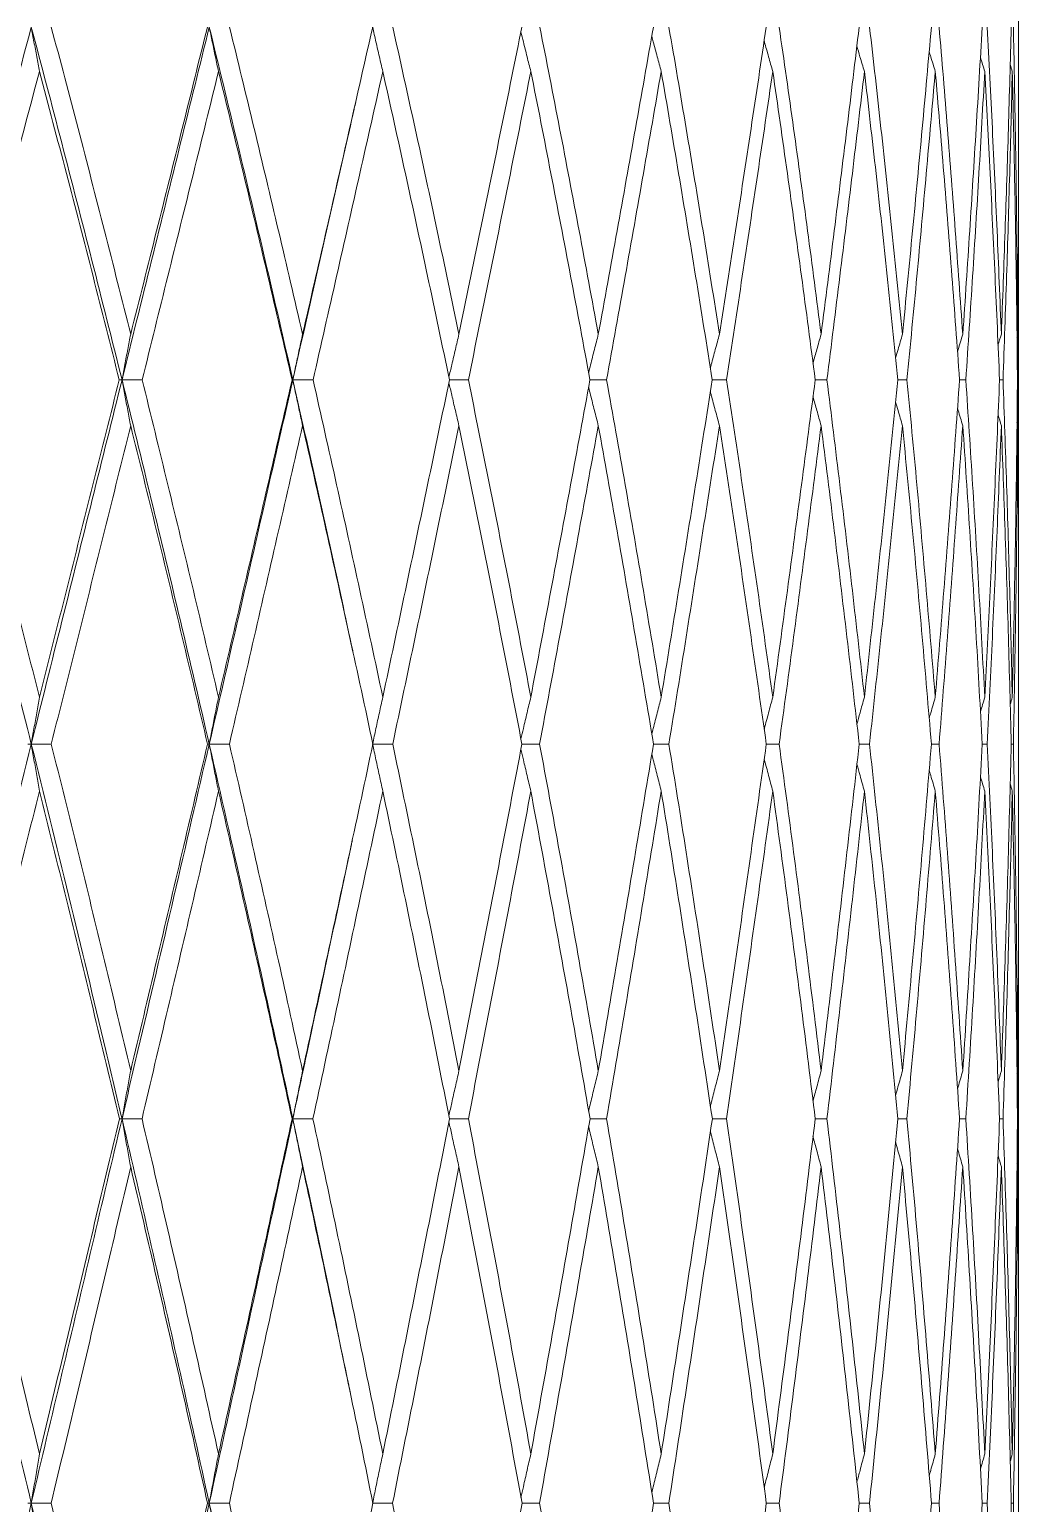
# Model space of a CAD drawing. Extents: x 1661 to 2451, y 0 to 579.
# Drawn here: x 2176.91 to 2183.99, y 453.5 to 464.05 of the extents above; entities that cross this region are included whole.
import ezdxf

# ---------------------------------------------------------------- set-up
doc = ezdxf.new("R2010")
doc.units = 0
doc.header["$LTSCALE"] = 10
doc.header["$MEASUREMENT"] = 0
doc.layers.add('2', color=7, linetype='CONTINUOUS', true_color=0xffffff)

msp = doc.modelspace()

# ---------------------------------------------------------------- linework, layer by layer
at = {"layer": '2', "color": 7, "linetype": 'Continuous', "lineweight": 18}
for p, q in [((2183.989, 463.112), (2183.989, 465.004)), ((2183.989, 460.602), (2183.989, 462.468)), ((2183.989, 457.92), (2183.989, 459.939)), ((2183.989, 455.262), (2183.989, 457.24)), ((2183.989, 452.438), (2183.989, 454.565))]:
    msp.add_line(p, q, dxfattribs=at)
for points, degree in [([(2176.925, 464.065), (2176.852, 463.791), (2176.705, 463.239), (2176.48, 462.397), (2176.329, 461.828), (2176.252, 461.541)], 3), ([(2177.574, 461.541), (2177.502, 461.828), (2177.359, 462.398), (2177.143, 463.238), (2176.998, 463.79), (2176.925, 464.065)], 3), ([(2176.925, 464.065), (2176.931, 464.029), (2176.944, 463.959), (2176.964, 463.853), (2176.977, 463.782), (2176.983, 463.747)], 3), ([(2177.068, 464.065), (2177.132, 463.824), (2177.26, 463.34), (2177.449, 462.608), (2177.574, 462.115), (2177.636, 461.867)], 3), ([(2177.574, 461.541), (2177.645, 461.828), (2177.786, 462.397), (2177.994, 463.239), (2178.131, 463.791), (2178.198, 464.065)], 3), ([(2177.636, 461.867), (2177.698, 462.115), (2177.822, 462.608), (2178.005, 463.34), (2178.125, 463.824), (2178.185, 464.065)], 3), ([(2178.796, 461.541), (2178.731, 461.828), (2178.599, 462.398), (2178.4, 463.238), (2178.266, 463.79), (2178.198, 464.065)], 3), ([(2178.264, 463.747), (2178.257, 463.782), (2178.242, 463.853), (2178.22, 463.959), (2178.205, 464.029), (2178.198, 464.065)], 3), ([(2178.343, 464.065), (2178.402, 463.824), (2178.52, 463.34), (2178.694, 462.608), (2178.809, 462.115), (2178.866, 461.867)], 3), ([(2179.368, 464.065), (2179.313, 463.824), (2179.203, 463.34), (2179.036, 462.608), (2178.923, 462.115), (2178.866, 461.867)], 3), ([(2179.367, 464.065), (2179.375, 464.029), (2179.391, 463.959), (2179.415, 463.853), (2179.432, 463.782), (2179.44, 463.747)], 3), ([(2179.511, 464.065), (2179.565, 463.824), (2179.672, 463.34), (2179.83, 462.608), (2179.933, 462.115), (2179.985, 461.867)], 3), ([(2179.985, 461.867), (2180.036, 462.115), (2180.138, 462.608), (2180.288, 463.34), (2180.386, 463.824), (2180.435, 464.065)], 3), ([(2180.563, 464.065), (2180.611, 463.824), (2180.706, 463.34), (2180.845, 462.608), (2180.937, 462.115), (2180.982, 461.867)], 3), ([(2181.376, 464.065), (2181.334, 463.824), (2181.248, 463.34), (2181.117, 462.608), (2181.027, 462.115), (2180.982, 461.867)], 3), ([(2181.487, 464.065), (2181.529, 463.824), (2181.611, 463.34), (2181.732, 462.608), (2181.81, 462.115), (2181.849, 461.867)], 3), ([(2181.849, 461.867), (2181.887, 462.115), (2181.964, 462.608), (2182.075, 463.34), (2182.148, 463.824), (2182.183, 464.065)], 3), ([(2182.276, 464.065), (2182.311, 463.824), (2182.38, 463.34), (2182.48, 462.608), (2182.545, 462.115), (2182.576, 461.867)], 3), ([(2182.848, 464.065), (2182.82, 463.824), (2182.761, 463.34), (2182.671, 462.608), (2182.608, 462.115), (2182.576, 461.867)], 3), ([(2182.923, 464.065), (2182.951, 463.824), (2183.005, 463.34), (2183.084, 462.608), (2183.134, 462.115), (2183.158, 461.867)], 3), ([(2183.158, 461.867), (2183.183, 462.115), (2183.231, 462.608), (2183.3, 463.34), (2183.344, 463.824), (2183.365, 464.065)], 3), ([(2183.42, 464.065), (2183.441, 463.824), (2183.481, 463.34), (2183.537, 462.608), (2183.572, 462.115), (2183.59, 461.867)], 3), ([(2183.729, 464.065), (2183.715, 463.824), (2183.686, 463.34), (2183.64, 462.608), (2183.607, 462.115), (2183.59, 461.867)], 3), ([(2183.764, 464.065), (2183.777, 463.824), (2183.802, 463.34), (2183.836, 462.608), (2183.856, 462.115), (2183.866, 461.867)], 3), ([(2183.866, 461.867), (2183.875, 462.115), (2183.893, 462.608), (2183.917, 463.34), (2183.93, 463.824), (2183.937, 464.065)], 3), ([(2183.952, 464.065), (2183.957, 463.824), (2183.966, 463.34), (2183.977, 462.608), (2183.982, 462.115), (2183.984, 461.867)], 3), ([(2183.716, 463.847), (2183.726, 463.814), (2183.737, 463.78), (2183.747, 463.747)], 3), ([(2176.983, 463.747), (2176.787, 463.012), (2176.591, 462.277), (2176.395, 461.541)], 3), ([(2176.983, 463.747), (2177.048, 463.505), (2177.176, 463.019), (2177.367, 462.284), (2177.492, 461.789), (2177.554, 461.541)], 3), ([(2177.718, 461.541), (2177.78, 461.789), (2177.902, 462.284), (2178.085, 463.019), (2178.205, 463.505), (2178.264, 463.747)], 3), ([(2178.264, 463.747), (2178.324, 463.505), (2178.443, 463.019), (2178.618, 462.284), (2178.733, 461.789), (2178.791, 461.541)], 3), ([(2179.44, 463.747), (2179.386, 463.505), (2179.276, 463.019), (2179.11, 462.284), (2178.997, 461.789), (2178.941, 461.541)], 3), ([(2179.44, 463.747), (2179.494, 463.505), (2179.602, 463.019), (2179.761, 462.284), (2179.865, 461.789), (2179.917, 461.541)], 3), ([(2180.052, 461.541), (2180.103, 461.789), (2180.204, 462.284), (2180.353, 463.019), (2180.451, 463.505), (2180.499, 463.747)], 3), ([(2180.499, 463.747), (2180.548, 463.505), (2180.643, 463.019), (2180.784, 462.284), (2180.877, 461.789), (2180.922, 461.541)], 3), ([(2181.432, 463.747), (2181.39, 463.505), (2181.305, 463.019), (2181.175, 462.284), (2181.086, 461.789), (2181.041, 461.541)], 3), ([(2181.432, 463.747), (2181.474, 463.505), (2181.557, 463.019), (2181.679, 462.284), (2181.758, 461.789), (2181.797, 461.541)], 3), ([(2181.899, 461.541), (2181.937, 461.789), (2182.013, 462.284), (2182.123, 463.019), (2182.195, 463.505), (2182.23, 463.747)], 3), ([(2182.23, 463.747), (2182.266, 463.505), (2182.335, 463.019), (2182.436, 462.284), (2182.502, 461.789), (2182.534, 461.541)], 3), ([(2182.886, 463.747), (2182.858, 463.505), (2182.8, 463.019), (2182.711, 462.284), (2182.649, 461.789), (2182.618, 461.541)], 3), ([(2182.886, 463.747), (2182.914, 463.505), (2182.97, 463.019), (2183.05, 462.284), (2183.101, 461.789), (2183.126, 461.541)], 3), ([(2183.19, 461.541), (2183.215, 461.789), (2183.262, 462.284), (2183.329, 463.019), (2183.372, 463.505), (2183.393, 463.747)], 3), ([(2183.393, 463.747), (2183.414, 463.505), (2183.455, 463.019), (2183.513, 462.284), (2183.549, 461.789), (2183.567, 461.541)], 3), ([(2183.747, 463.747), (2183.734, 463.505), (2183.706, 463.019), (2183.661, 462.284), (2183.628, 461.789), (2183.612, 461.541)], 3), ([(2183.853, 461.541), (2183.843, 461.789), (2183.821, 462.284), (2183.786, 463.019), (2183.76, 463.505), (2183.747, 463.747)], 3), ([(2183.944, 463.747), (2183.939, 463.505), (2183.926, 463.019), (2183.904, 462.284), (2183.887, 461.789), (2183.878, 461.541)], 3), ([(2183.929, 463.796), (2183.934, 463.78), (2183.939, 463.763), (2183.944, 463.747)], 3), ([(2183.944, 463.747), (2183.95, 463.505), (2183.961, 463.019), (2183.973, 462.284), (2183.979, 461.789), (2183.981, 461.541)], 3), ([(2179.234, 463.476), (2179.246, 463.526)], 1), ([(2177.636, 461.867), (2177.629, 461.831), (2177.615, 461.759), (2177.594, 461.65), (2177.581, 461.577), (2177.574, 461.541)], 3), ([(2178.866, 461.867), (2178.858, 461.831), (2178.843, 461.759), (2178.819, 461.65), (2178.804, 461.577), (2178.796, 461.541)], 3), ([(2183.866, 461.867), (2183.857, 461.841), (2183.849, 461.815), (2183.841, 461.789)], 3), ([(2183.984, 461.867), (2183.982, 461.86), (2183.979, 461.853), (2183.977, 461.846)], 3), ([(2176.925, 458.936), (2176.851, 459.231), (2176.702, 459.819), (2176.478, 460.686), (2176.328, 461.257), (2176.252, 461.541)], 3), ([(2176.395, 461.541), (2176.461, 461.292), (2176.593, 460.792), (2176.789, 460.035), (2176.919, 459.527), (2176.983, 459.271)], 3), ([(2177.574, 461.541), (2177.503, 461.258), (2177.362, 460.687), (2177.145, 459.818), (2176.998, 459.231), (2176.925, 458.936)], 3), ([(2177.554, 461.541), (2177.492, 461.292), (2177.366, 460.792), (2177.176, 460.035), (2177.048, 459.527), (2176.983, 459.271)], 3), ([(2177.574, 461.541), (2177.572, 461.541), (2177.567, 461.541), (2177.561, 461.541), (2177.557, 461.541), (2177.554, 461.541)], 3), ([(2177.574, 461.541), (2177.59, 461.541), (2177.622, 461.541), (2177.67, 461.541), (2177.702, 461.541), (2177.718, 461.541)], 3), ([(2178.198, 458.936), (2178.13, 459.231), (2177.992, 459.819), (2177.784, 460.686), (2177.644, 461.257), (2177.574, 461.541)], 3), ([(2177.574, 461.541), (2177.581, 461.504), (2177.594, 461.432), (2177.615, 461.323), (2177.629, 461.25), (2177.636, 461.213)], 3), ([(2177.718, 461.541), (2177.78, 461.292), (2177.902, 460.792), (2178.085, 460.035), (2178.205, 459.527), (2178.264, 459.271)], 3), ([(2178.198, 458.936), (2178.266, 459.231), (2178.402, 459.818), (2178.601, 460.687), (2178.732, 461.258), (2178.796, 461.541)], 3), ([(2178.264, 459.271), (2178.324, 459.527), (2178.442, 460.035), (2178.618, 460.792), (2178.733, 461.292), (2178.791, 461.541)], 3), ([(2178.791, 461.541), (2178.791, 461.541), (2178.793, 461.541), (2178.794, 461.541), (2178.795, 461.541), (2178.796, 461.541)], 3), ([(2178.941, 461.541), (2178.925, 461.541), (2178.892, 461.541), (2178.844, 461.541), (2178.812, 461.541), (2178.796, 461.541)], 3), ([(2178.866, 461.213), (2178.858, 461.25), (2178.843, 461.323), (2178.819, 461.432), (2178.804, 461.504), (2178.796, 461.541)], 3), ([(2178.941, 461.541), (2178.997, 461.292), (2179.11, 460.792), (2179.276, 460.035), (2179.386, 459.527), (2179.44, 459.271)], 3), ([(2179.917, 461.541), (2179.865, 461.292), (2179.761, 460.792), (2179.602, 460.035), (2179.494, 459.527), (2179.44, 459.271)], 3), ([(2180.499, 459.271), (2180.451, 459.527), (2180.353, 460.035), (2180.204, 460.792), (2180.103, 461.292), (2180.052, 461.541)], 3), ([(2180.922, 461.541), (2180.877, 461.292), (2180.784, 460.792), (2180.643, 460.035), (2180.547, 459.527), (2180.499, 459.271)], 3), ([(2181.041, 461.541), (2181.086, 461.292), (2181.175, 460.792), (2181.305, 460.035), (2181.39, 459.527), (2181.432, 459.271)], 3), ([(2181.797, 461.541), (2181.758, 461.292), (2181.679, 460.792), (2181.557, 460.035), (2181.474, 459.527), (2181.432, 459.271)], 3), ([(2181.899, 461.541), (2181.937, 461.292), (2182.013, 460.792), (2182.123, 460.035), (2182.195, 459.527), (2182.23, 459.271)], 3), ([(2182.23, 459.271), (2182.266, 459.527), (2182.335, 460.035), (2182.436, 460.792), (2182.502, 461.292), (2182.534, 461.541)], 3), ([(2182.618, 461.541), (2182.649, 461.292), (2182.711, 460.792), (2182.8, 460.035), (2182.858, 459.527), (2182.886, 459.271)], 3), ([(2183.126, 461.541), (2183.101, 461.292), (2183.05, 460.792), (2182.97, 460.035), (2182.914, 459.527), (2182.886, 459.271)], 3), ([(2183.19, 461.541), (2183.215, 461.292), (2183.262, 460.792), (2183.329, 460.035), (2183.372, 459.527), (2183.393, 459.271)], 3), ([(2183.393, 459.271), (2183.414, 459.527), (2183.455, 460.035), (2183.513, 460.792), (2183.549, 461.292), (2183.567, 461.541)], 3), ([(2183.747, 459.271), (2183.734, 459.527), (2183.706, 460.035), (2183.661, 460.792), (2183.628, 461.292), (2183.612, 461.541)], 3), ([(2183.747, 459.271), (2183.76, 459.527), (2183.786, 460.035), (2183.821, 460.792), (2183.843, 461.292), (2183.853, 461.541)], 3), ([(2183.878, 461.541), (2183.869, 461.541), (2183.861, 461.541), (2183.853, 461.541)], 3), ([(2183.878, 461.541), (2183.887, 461.292), (2183.904, 460.792), (2183.926, 460.035), (2183.939, 459.527), (2183.944, 459.271)], 3), ([(2183.981, 461.541), (2183.979, 461.292), (2183.973, 460.792), (2183.961, 460.035), (2183.95, 459.527), (2183.944, 459.271)], 3), ([(2177.636, 461.213), (2177.574, 460.963), (2177.449, 460.462), (2177.26, 459.703), (2177.132, 459.192), (2177.068, 458.936)], 3), ([(2178.186, 458.936), (2178.126, 459.192), (2178.005, 459.703), (2177.822, 460.462), (2177.698, 460.963), (2177.636, 461.213)], 3), ([(2178.342, 458.936), (2178.402, 459.192), (2178.52, 459.703), (2178.694, 460.462), (2178.809, 460.963), (2178.866, 461.213)], 3), ([(2178.866, 461.213), (2178.923, 460.963), (2179.036, 460.462), (2179.204, 459.703), (2179.314, 459.192), (2179.369, 458.936)], 3), ([(2179.985, 461.213), (2179.933, 460.963), (2179.83, 460.462), (2179.672, 459.703), (2179.565, 459.192), (2179.511, 458.936)], 3), ([(2180.435, 458.936), (2180.387, 459.192), (2180.288, 459.703), (2180.138, 460.462), (2180.036, 460.963), (2179.985, 461.213)], 3), ([(2180.562, 458.936), (2180.61, 459.192), (2180.705, 459.703), (2180.845, 460.462), (2180.937, 460.963), (2180.982, 461.213)], 3), ([(2180.982, 461.213), (2181.027, 460.963), (2181.117, 460.462), (2181.248, 459.703), (2181.334, 459.192), (2181.377, 458.936)], 3), ([(2181.849, 461.213), (2181.81, 460.963), (2181.731, 460.462), (2181.611, 459.703), (2181.529, 459.192), (2181.487, 458.936)], 3), ([(2182.184, 458.936), (2182.148, 459.192), (2182.075, 459.703), (2181.964, 460.462), (2181.887, 460.963), (2181.849, 461.213)], 3), ([(2182.276, 458.936), (2182.311, 459.192), (2182.38, 459.703), (2182.48, 460.462), (2182.544, 460.963), (2182.576, 461.213)], 3), ([(2182.576, 461.213), (2182.608, 460.963), (2182.671, 460.462), (2182.761, 459.703), (2182.82, 459.192), (2182.849, 458.936)], 3), ([(2183.158, 461.213), (2183.134, 460.963), (2183.084, 460.462), (2183.005, 459.703), (2182.95, 459.192), (2182.923, 458.936)], 3), ([(2183.365, 458.936), (2183.344, 459.192), (2183.3, 459.703), (2183.231, 460.462), (2183.183, 460.963), (2183.158, 461.213)], 3), ([(2183.42, 458.936), (2183.441, 459.192), (2183.48, 459.703), (2183.537, 460.462), (2183.572, 460.963), (2183.59, 461.213)], 3), ([(2183.59, 461.213), (2183.607, 460.963), (2183.64, 460.462), (2183.687, 459.703), (2183.715, 459.192), (2183.729, 458.936)], 3), ([(2183.866, 461.213), (2183.856, 460.963), (2183.836, 460.462), (2183.802, 459.703), (2183.777, 459.192), (2183.764, 458.936)], 3), ([(2183.842, 461.291), (2183.85, 461.265), (2183.858, 461.239), (2183.866, 461.213)], 3), ([(2183.866, 461.213), (2183.875, 460.963), (2183.893, 460.462), (2183.917, 459.703), (2183.93, 459.192), (2183.937, 458.936)], 3), ([(2183.984, 461.213), (2183.982, 460.963), (2183.977, 460.462), (2183.966, 459.703), (2183.957, 459.192), (2183.952, 458.936)], 3), ([(2183.977, 461.236), (2183.979, 461.228), (2183.982, 461.221), (2183.984, 461.213)], 3), ([(2179.228, 459.589), (2179.217, 459.64)], 1), ([(2176.983, 459.271), (2176.977, 459.234), (2176.964, 459.16), (2176.944, 459.048), (2176.931, 458.973), (2176.925, 458.936)], 3), ([(2178.264, 459.271), (2178.257, 459.234), (2178.242, 459.16), (2178.22, 459.048), (2178.205, 458.973), (2178.198, 458.936)], 3), ([(2179.44, 459.271), (2179.432, 459.234), (2179.415, 459.16), (2179.391, 459.048), (2179.375, 458.973), (2179.367, 458.936)], 3), ([(2183.716, 459.166), (2183.726, 459.201), (2183.737, 459.236), (2183.747, 459.271)], 3), ([(2183.944, 459.271), (2183.939, 459.254), (2183.934, 459.236), (2183.929, 459.219)], 3), ([(2176.899, 458.936), (2176.902, 458.936), (2176.907, 458.936), (2176.916, 458.936), (2176.922, 458.936), (2176.925, 458.936)], 3), ([(2177.068, 458.936), (2177.052, 458.936), (2177.02, 458.936), (2176.972, 458.936), (2176.94, 458.936), (2176.925, 458.936)], 3), ([(2176.983, 458.599), (2176.977, 458.637), (2176.964, 458.712), (2176.944, 458.824), (2176.931, 458.898), (2176.925, 458.936)], 3), ([(2177.636, 456.599), (2177.574, 456.862), (2177.449, 457.386), (2177.26, 458.164), (2177.132, 458.679), (2177.068, 458.936)], 3), ([(2177.636, 456.599), (2177.698, 456.862), (2177.822, 457.386), (2178.005, 458.164), (2178.126, 458.679), (2178.186, 458.936)], 3), ([(2178.186, 458.936), (2178.187, 458.936), (2178.19, 458.936), (2178.194, 458.936), (2178.197, 458.936), (2178.198, 458.936)], 3), ([(2178.198, 458.936), (2178.214, 458.936), (2178.246, 458.936), (2178.294, 458.936), (2178.326, 458.936), (2178.342, 458.936)], 3), ([(2178.198, 458.936), (2178.205, 458.898), (2178.22, 458.824), (2178.242, 458.712), (2178.257, 458.637), (2178.264, 458.599)], 3), ([(2178.342, 458.936), (2178.402, 458.679), (2178.519, 458.164), (2178.694, 457.386), (2178.809, 456.862), (2178.866, 456.599)], 3), ([(2178.866, 456.599), (2178.923, 456.862), (2179.036, 457.386), (2179.204, 458.164), (2179.314, 458.679), (2179.369, 458.936)], 3), ([(2179.511, 458.936), (2179.495, 458.936), (2179.463, 458.936), (2179.415, 458.936), (2179.383, 458.936), (2179.367, 458.936)], 3), ([(2179.44, 458.599), (2179.432, 458.637), (2179.415, 458.712), (2179.391, 458.824), (2179.375, 458.898), (2179.367, 458.936)], 3), ([(2179.985, 456.599), (2179.933, 456.862), (2179.83, 457.386), (2179.672, 458.164), (2179.565, 458.679), (2179.511, 458.936)], 3), ([(2179.985, 456.599), (2180.036, 456.862), (2180.138, 457.386), (2180.288, 458.164), (2180.387, 458.679), (2180.435, 458.936)], 3), ([(2180.562, 458.936), (2180.61, 458.679), (2180.705, 458.164), (2180.845, 457.386), (2180.937, 456.862), (2180.982, 456.599)], 3), ([(2180.982, 456.599), (2181.027, 456.862), (2181.117, 457.386), (2181.249, 458.164), (2181.334, 458.679), (2181.377, 458.936)], 3), ([(2181.849, 456.599), (2181.81, 456.862), (2181.731, 457.386), (2181.611, 458.164), (2181.529, 458.679), (2181.487, 458.936)], 3), ([(2181.849, 456.599), (2181.887, 456.862), (2181.964, 457.386), (2182.075, 458.164), (2182.148, 458.679), (2182.184, 458.936)], 3), ([(2182.276, 458.936), (2182.311, 458.679), (2182.38, 458.164), (2182.48, 457.386), (2182.544, 456.862), (2182.576, 456.599)], 3), ([(2182.576, 456.599), (2182.608, 456.862), (2182.671, 457.386), (2182.762, 458.164), (2182.82, 458.679), (2182.849, 458.936)], 3), ([(2183.158, 456.599), (2183.134, 456.862), (2183.084, 457.386), (2183.005, 458.164), (2182.95, 458.679), (2182.923, 458.936)], 3), ([(2183.158, 456.599), (2183.183, 456.862), (2183.231, 457.386), (2183.3, 458.164), (2183.344, 458.679), (2183.365, 458.936)], 3), ([(2183.42, 458.936), (2183.441, 458.679), (2183.48, 458.164), (2183.537, 457.386), (2183.572, 456.862), (2183.59, 456.599)], 3), ([(2183.59, 456.599), (2183.607, 456.862), (2183.64, 457.386), (2183.687, 458.164), (2183.715, 458.679), (2183.729, 458.936)], 3), ([(2183.764, 458.936), (2183.753, 458.936), (2183.741, 458.936), (2183.729, 458.936)], 3), ([(2183.764, 458.936), (2183.777, 458.679), (2183.802, 458.164), (2183.836, 457.386), (2183.856, 456.862), (2183.866, 456.599)], 3), ([(2183.866, 456.599), (2183.875, 456.862), (2183.893, 457.386), (2183.917, 458.164), (2183.93, 458.679), (2183.937, 458.936)], 3), ([(2183.952, 458.936), (2183.947, 458.936), (2183.942, 458.936), (2183.937, 458.936)], 3), ([(2183.952, 458.936), (2183.957, 458.679), (2183.966, 458.164), (2183.977, 457.386), (2183.982, 456.862), (2183.984, 456.599)], 3), ([(2183.716, 458.704), (2183.726, 458.669), (2183.737, 458.634), (2183.747, 458.599)], 3), ([(2176.394, 456.255), (2176.461, 456.519), (2176.593, 457.044), (2176.789, 457.825), (2176.919, 458.342), (2176.983, 458.599)], 3), ([(2176.983, 458.599), (2177.048, 458.342), (2177.176, 457.825), (2177.367, 457.044), (2177.492, 456.519), (2177.555, 456.255)], 3), ([(2178.264, 458.599), (2178.205, 458.342), (2178.085, 457.825), (2177.902, 457.044), (2177.779, 456.519), (2177.717, 456.255)], 3), ([(2178.264, 458.599), (2178.324, 458.342), (2178.442, 457.825), (2178.618, 457.044), (2178.734, 456.519), (2178.791, 456.255)], 3), ([(2178.94, 456.255), (2178.997, 456.519), (2179.11, 457.044), (2179.276, 457.825), (2179.386, 458.342), (2179.44, 458.599)], 3), ([(2179.44, 458.599), (2179.494, 458.342), (2179.602, 457.825), (2179.761, 457.044), (2179.865, 456.519), (2179.917, 456.255)], 3), ([(2180.499, 458.599), (2180.451, 458.342), (2180.353, 457.825), (2180.204, 457.044), (2180.103, 456.519), (2180.052, 456.255)], 3), ([(2180.499, 458.599), (2180.547, 458.342), (2180.643, 457.825), (2180.785, 457.044), (2180.877, 456.519), (2180.923, 456.255)], 3), ([(2181.041, 456.255), (2181.086, 456.519), (2181.175, 457.044), (2181.305, 457.825), (2181.39, 458.342), (2181.432, 458.599)], 3), ([(2181.432, 458.599), (2181.474, 458.342), (2181.557, 457.825), (2181.679, 457.044), (2181.758, 456.519), (2181.798, 456.255)], 3), ([(2182.23, 458.599), (2182.195, 458.342), (2182.123, 457.825), (2182.013, 457.044), (2181.937, 456.519), (2181.899, 456.255)], 3), ([(2182.23, 458.599), (2182.266, 458.342), (2182.335, 457.825), (2182.437, 457.044), (2182.502, 456.519), (2182.534, 456.255)], 3), ([(2182.618, 456.255), (2182.649, 456.519), (2182.711, 457.044), (2182.8, 457.825), (2182.858, 458.342), (2182.886, 458.599)], 3), ([(2182.886, 458.599), (2182.914, 458.342), (2182.97, 457.825), (2183.05, 457.044), (2183.101, 456.519), (2183.126, 456.255)], 3), ([(2183.393, 458.599), (2183.372, 458.342), (2183.329, 457.825), (2183.262, 457.044), (2183.214, 456.519), (2183.19, 456.255)], 3), ([(2183.393, 458.599), (2183.414, 458.342), (2183.455, 457.825), (2183.513, 457.044), (2183.549, 456.519), (2183.567, 456.255)], 3), ([(2183.747, 458.599), (2183.734, 458.342), (2183.706, 457.825), (2183.661, 457.044), (2183.628, 456.519), (2183.612, 456.255)], 3), ([(2183.747, 458.599), (2183.76, 458.342), (2183.786, 457.825), (2183.821, 457.044), (2183.843, 456.519), (2183.853, 456.255)], 3), ([(2183.944, 458.599), (2183.939, 458.342), (2183.926, 457.825), (2183.904, 457.044), (2183.887, 456.519), (2183.878, 456.255)], 3), ([(2183.929, 458.651), (2183.934, 458.634), (2183.939, 458.617), (2183.944, 458.599)], 3), ([(2183.944, 458.599), (2183.95, 458.342), (2183.961, 457.825), (2183.973, 457.044), (2183.979, 456.519), (2183.981, 456.255)], 3), ([(2179.211, 458.196), (2179.222, 458.249)], 1), ([(2177.574, 456.255), (2177.581, 456.294), (2177.594, 456.37), (2177.615, 456.485), (2177.629, 456.561), (2177.636, 456.599)], 3), ([(2178.866, 456.599), (2178.858, 456.561), (2178.843, 456.485), (2178.819, 456.37), (2178.804, 456.294), (2178.796, 456.255)], 3), ([(2183.866, 456.599), (2183.858, 456.572), (2183.85, 456.545), (2183.842, 456.518)], 3), ([(2183.984, 456.599), (2183.982, 456.592), (2183.979, 456.584), (2183.977, 456.577)], 3), ([(2176.252, 456.255), (2176.328, 455.955), (2176.478, 455.351), (2176.702, 454.436), (2176.851, 453.817), (2176.925, 453.506)], 3), ([(2176.394, 456.255), (2176.46, 455.992), (2176.593, 455.463), (2176.789, 454.664), (2176.919, 454.127), (2176.983, 453.858)], 3), ([(2176.925, 453.506), (2176.998, 453.817), (2177.145, 454.435), (2177.361, 455.352), (2177.503, 455.956), (2177.574, 456.255)], 3), ([(2176.983, 453.858), (2177.048, 454.127), (2177.176, 454.664), (2177.367, 455.463), (2177.492, 455.992), (2177.555, 456.255)], 3), ([(2177.555, 456.255), (2177.557, 456.255), (2177.561, 456.255), (2177.567, 456.255), (2177.572, 456.255), (2177.574, 456.255)], 3), ([(2177.717, 456.255), (2177.701, 456.255), (2177.669, 456.255), (2177.622, 456.255), (2177.59, 456.255), (2177.574, 456.255)], 3), ([(2178.198, 453.506), (2178.13, 453.817), (2177.992, 454.436), (2177.784, 455.351), (2177.644, 455.955), (2177.574, 456.255)], 3), ([(2177.574, 456.255), (2177.581, 456.217), (2177.594, 456.141), (2177.615, 456.026), (2177.629, 455.949), (2177.636, 455.911)], 3), ([(2177.717, 456.255), (2177.779, 455.992), (2177.902, 455.463), (2178.084, 454.664), (2178.205, 454.127), (2178.264, 453.858)], 3), ([(2178.796, 456.255), (2178.732, 455.956), (2178.601, 455.352), (2178.402, 454.435), (2178.266, 453.817), (2178.198, 453.506)], 3), ([(2178.791, 456.255), (2178.734, 455.992), (2178.618, 455.463), (2178.443, 454.664), (2178.324, 454.127), (2178.264, 453.858)], 3), ([(2178.796, 456.255), (2178.796, 456.255), (2178.794, 456.255), (2178.793, 456.255), (2178.792, 456.255), (2178.791, 456.255)], 3), ([(2178.796, 456.255), (2178.812, 456.255), (2178.844, 456.255), (2178.892, 456.255), (2178.924, 456.255), (2178.94, 456.255)], 3), ([(2178.796, 456.255), (2178.804, 456.217), (2178.819, 456.141), (2178.843, 456.026), (2178.858, 455.949), (2178.866, 455.911)], 3), ([(2178.94, 456.255), (2178.997, 455.992), (2179.109, 455.463), (2179.276, 454.664), (2179.385, 454.127), (2179.44, 453.858)], 3), ([(2179.44, 453.858), (2179.494, 454.127), (2179.602, 454.664), (2179.761, 455.463), (2179.866, 455.992), (2179.917, 456.255)], 3), ([(2180.052, 456.255), (2180.103, 455.992), (2180.204, 455.463), (2180.353, 454.664), (2180.451, 454.127), (2180.499, 453.858)], 3), ([(2180.923, 456.255), (2180.877, 455.992), (2180.785, 455.463), (2180.644, 454.664), (2180.548, 454.127), (2180.499, 453.858)], 3), ([(2181.041, 456.255), (2181.086, 455.992), (2181.174, 455.463), (2181.305, 454.664), (2181.39, 454.127), (2181.432, 453.858)], 3), ([(2181.432, 453.858), (2181.474, 454.127), (2181.557, 454.664), (2181.679, 455.463), (2181.759, 455.992), (2181.798, 456.255)], 3), ([(2181.899, 456.255), (2181.937, 455.992), (2182.013, 455.463), (2182.123, 454.664), (2182.195, 454.127), (2182.23, 453.858)], 3), ([(2182.534, 456.255), (2182.502, 455.992), (2182.437, 455.463), (2182.335, 454.664), (2182.266, 454.127), (2182.23, 453.858)], 3), ([(2182.618, 456.255), (2182.649, 455.992), (2182.711, 455.463), (2182.8, 454.664), (2182.858, 454.127), (2182.886, 453.858)], 3), ([(2182.886, 453.858), (2182.914, 454.127), (2182.97, 454.664), (2183.05, 455.463), (2183.101, 455.992), (2183.126, 456.255)], 3), ([(2183.19, 456.255), (2183.214, 455.992), (2183.262, 455.463), (2183.329, 454.664), (2183.372, 454.127), (2183.393, 453.858)], 3), ([(2183.393, 453.858), (2183.414, 454.127), (2183.455, 454.664), (2183.513, 455.463), (2183.549, 455.992), (2183.567, 456.255)], 3), ([(2183.612, 456.255), (2183.628, 455.992), (2183.661, 455.463), (2183.706, 454.664), (2183.734, 454.127), (2183.747, 453.858)], 3), ([(2183.747, 453.858), (2183.76, 454.127), (2183.786, 454.664), (2183.821, 455.463), (2183.843, 455.992), (2183.853, 456.255)], 3), ([(2183.878, 456.255), (2183.869, 456.255), (2183.861, 456.255), (2183.853, 456.255)], 3), ([(2183.878, 456.255), (2183.887, 455.992), (2183.904, 455.463), (2183.926, 454.664), (2183.939, 454.127), (2183.944, 453.858)], 3), ([(2183.981, 456.255), (2183.979, 455.992), (2183.973, 455.463), (2183.961, 454.664), (2183.95, 454.127), (2183.944, 453.858)], 3), ([(2183.842, 455.992), (2183.85, 455.965), (2183.858, 455.938), (2183.866, 455.911)], 3), ([(2183.977, 455.934), (2183.979, 455.926), (2183.982, 455.919), (2183.984, 455.911)], 3), ([(2177.636, 455.911), (2177.574, 455.647), (2177.449, 455.116), (2177.26, 454.315), (2177.132, 453.777), (2177.067, 453.506)], 3), ([(2177.636, 455.911), (2177.698, 455.647), (2177.822, 455.116), (2178.005, 454.315), (2178.126, 453.777), (2178.186, 453.506)], 3), ([(2178.866, 455.911), (2178.809, 455.647), (2178.694, 455.116), (2178.519, 454.315), (2178.401, 453.777), (2178.342, 453.506)], 3), ([(2178.866, 455.911), (2178.923, 455.647), (2179.036, 455.116), (2179.204, 454.315), (2179.314, 453.777), (2179.369, 453.506)], 3), ([(2179.985, 455.911), (2179.933, 455.647), (2179.83, 455.116), (2179.672, 454.315), (2179.564, 453.777), (2179.51, 453.506)], 3), ([(2179.985, 455.911), (2180.036, 455.647), (2180.138, 455.116), (2180.288, 454.315), (2180.387, 453.777), (2180.436, 453.506)], 3), ([(2180.982, 455.911), (2180.937, 455.647), (2180.845, 455.116), (2180.705, 454.315), (2180.61, 453.777), (2180.562, 453.506)], 3), ([(2180.982, 455.911), (2181.027, 455.647), (2181.117, 455.116), (2181.249, 454.315), (2181.334, 453.777), (2181.377, 453.506)], 3), ([(2181.849, 455.911), (2181.81, 455.647), (2181.731, 455.116), (2181.611, 454.315), (2181.528, 453.777), (2181.487, 453.506)], 3), ([(2181.849, 455.911), (2181.887, 455.647), (2181.964, 455.116), (2182.075, 454.315), (2182.148, 453.777), (2182.184, 453.506)], 3), ([(2182.576, 455.911), (2182.545, 455.647), (2182.48, 455.116), (2182.38, 454.315), (2182.311, 453.777), (2182.276, 453.506)], 3), ([(2182.576, 455.911), (2182.608, 455.647), (2182.671, 455.116), (2182.762, 454.315), (2182.82, 453.777), (2182.849, 453.506)], 3), ([(2183.158, 455.911), (2183.134, 455.647), (2183.084, 455.116), (2183.005, 454.315), (2182.95, 453.777), (2182.923, 453.506)], 3), ([(2183.158, 455.911), (2183.183, 455.647), (2183.231, 455.116), (2183.3, 454.315), (2183.344, 453.777), (2183.366, 453.506)], 3), ([(2183.59, 455.911), (2183.572, 455.647), (2183.537, 455.116), (2183.48, 454.315), (2183.441, 453.777), (2183.42, 453.506)], 3), ([(2183.59, 455.911), (2183.607, 455.647), (2183.64, 455.116), (2183.687, 454.315), (2183.715, 453.777), (2183.729, 453.506)], 3), ([(2183.866, 455.911), (2183.856, 455.647), (2183.836, 455.116), (2183.802, 454.315), (2183.777, 453.777), (2183.764, 453.506)], 3), ([(2183.866, 455.911), (2183.875, 455.647), (2183.893, 455.116), (2183.917, 454.315), (2183.93, 453.777), (2183.937, 453.506)], 3), ([(2183.984, 455.911), (2183.982, 455.647), (2183.977, 455.116), (2183.966, 454.315), (2183.957, 453.777), (2183.952, 453.506)], 3), ([(2179.207, 454.298), (2179.196, 454.352)], 1), ([(2176.983, 453.858), (2176.977, 453.819), (2176.964, 453.741), (2176.944, 453.624), (2176.931, 453.545), (2176.925, 453.506)], 3), ([(2178.264, 453.858), (2178.257, 453.819), (2178.242, 453.741), (2178.22, 453.624), (2178.205, 453.545), (2178.198, 453.506)], 3), ([(2179.44, 453.858), (2179.432, 453.819), (2179.415, 453.741), (2179.391, 453.624), (2179.375, 453.545), (2179.367, 453.506)], 3), ([(2183.747, 453.858), (2183.737, 453.821), (2183.726, 453.785), (2183.716, 453.748)], 3), ([(2183.944, 453.858), (2183.939, 453.84), (2183.934, 453.822), (2183.929, 453.803)], 3), ([(2176.252, 450.695), (2176.329, 451.011), (2176.48, 451.642), (2176.704, 452.58), (2176.852, 453.199), (2176.925, 453.506)], 3), ([(2176.899, 453.506), (2176.902, 453.506), (2176.908, 453.506), (2176.916, 453.506), (2176.922, 453.506), (2176.925, 453.506)], 3), ([(2177.067, 453.506), (2177.051, 453.506), (2177.02, 453.506), (2176.972, 453.506), (2176.94, 453.506), (2176.925, 453.506)], 3), ([(2176.925, 453.506), (2176.998, 453.198), (2177.143, 452.58), (2177.36, 451.643), (2177.503, 451.012), (2177.574, 450.695)], 3), ([(2176.925, 453.506), (2176.931, 453.467), (2176.944, 453.389), (2176.964, 453.272), (2176.977, 453.193), (2176.983, 453.154)], 3), ([(2177.067, 453.506), (2177.132, 453.237), (2177.259, 452.695), (2177.449, 451.878), (2177.574, 451.329), (2177.636, 451.053)], 3), ([(2178.198, 453.506), (2178.13, 453.199), (2177.994, 452.58), (2177.786, 451.642), (2177.645, 451.011), (2177.574, 450.695)], 3), ([(2178.186, 453.506), (2178.126, 453.237), (2178.006, 452.695), (2177.822, 451.878), (2177.699, 451.329), (2177.636, 451.053)], 3), ([(2178.198, 453.506), (2178.197, 453.506), (2178.194, 453.506), (2178.19, 453.506), (2178.188, 453.506), (2178.186, 453.506)], 3), ([(2178.342, 453.506), (2178.326, 453.506), (2178.294, 453.506), (2178.246, 453.506), (2178.214, 453.506), (2178.198, 453.506)], 3), ([(2178.796, 450.695), (2178.731, 451.012), (2178.599, 451.643), (2178.4, 452.58), (2178.266, 453.198), (2178.198, 453.506)], 3), ([(2178.198, 453.506), (2178.205, 453.467), (2178.22, 453.389), (2178.242, 453.272), (2178.257, 453.193), (2178.264, 453.154)], 3), ([(2178.342, 453.506), (2178.401, 453.237), (2178.519, 452.695), (2178.694, 451.878), (2178.809, 451.329), (2178.866, 451.053)], 3), ([(2178.866, 451.053), (2178.923, 451.329), (2179.037, 451.878), (2179.204, 452.695), (2179.314, 453.237), (2179.369, 453.506)], 3), ([(2179.51, 453.506), (2179.494, 453.506), (2179.462, 453.506), (2179.415, 453.506), (2179.383, 453.506), (2179.367, 453.506)], 3), ([(2179.51, 453.506), (2179.564, 453.237), (2179.671, 452.695), (2179.829, 451.878), (2179.933, 451.329), (2179.985, 451.053)], 3), ([(2180.436, 453.506), (2180.387, 453.237), (2180.289, 452.695), (2180.138, 451.878), (2180.036, 451.329), (2179.985, 451.053)], 3), ([(2180.562, 453.506), (2180.61, 453.237), (2180.705, 452.695), (2180.845, 451.878), (2180.937, 451.329), (2180.982, 451.053)], 3), ([(2180.982, 451.053), (2181.027, 451.329), (2181.117, 451.878), (2181.249, 452.695), (2181.335, 453.237), (2181.377, 453.506)], 3), ([(2181.487, 453.506), (2181.528, 453.237), (2181.611, 452.695), (2181.731, 451.878), (2181.81, 451.329), (2181.849, 451.053)], 3), ([(2182.184, 453.506), (2182.148, 453.237), (2182.076, 452.695), (2181.964, 451.878), (2181.887, 451.329), (2181.849, 451.053)], 3), ([(2182.276, 453.506), (2182.311, 453.237), (2182.38, 452.695), (2182.48, 451.878), (2182.544, 451.329), (2182.576, 451.053)], 3), ([(2182.576, 451.053), (2182.608, 451.329), (2182.671, 451.878), (2182.762, 452.695), (2182.82, 453.237), (2182.849, 453.506)], 3), ([(2182.923, 453.506), (2182.95, 453.237), (2183.005, 452.695), (2183.083, 451.878), (2183.134, 451.329), (2183.158, 451.053)], 3), ([(2183.366, 453.506), (2183.344, 453.237), (2183.3, 452.695), (2183.231, 451.878), (2183.183, 451.329), (2183.158, 451.053)], 3), ([(2183.42, 453.506), (2183.441, 453.237), (2183.48, 452.695), (2183.537, 451.878), (2183.572, 451.329), (2183.59, 451.053)], 3), ([(2183.59, 451.053), (2183.607, 451.329), (2183.64, 451.878), (2183.687, 452.695), (2183.715, 453.237), (2183.729, 453.506)], 3), ([(2183.764, 453.506), (2183.753, 453.506), (2183.741, 453.506), (2183.729, 453.506)], 3), ([(2183.764, 453.506), (2183.777, 453.246), (2183.801, 452.724), (2183.833, 451.935), (2183.853, 451.406), (2183.862, 451.14)], 3), ([(2183.87, 451.196), (2183.879, 451.456), (2183.896, 451.972), (2183.918, 452.742), (2183.931, 453.252), (2183.937, 453.506)], 3), ([(2183.952, 453.506), (2183.947, 453.506), (2183.942, 453.506), (2183.937, 453.506)], 3), ([(2183.977, 451.849), (2183.975, 452.035), (2183.97, 452.405), (2183.962, 452.957), (2183.955, 453.323), (2183.952, 453.506)], 3)]:
    msp.add_open_spline(points, degree=degree, dxfattribs=at)
for points, knots in [([(2180.499, 463.747), (2180.49, 463.782), (2180.472, 463.853), (2180.449, 463.947), (2180.434, 464.007), (2180.428, 464.03)], [0, 0, 0, 0, 0.373495, 0.746991, 1, 1, 1, 1]), ([(2181.365, 463.999), (2181.368, 463.985), (2181.381, 463.937), (2181.404, 463.853), (2181.423, 463.782), (2181.432, 463.747)], [0, 0, 0, 0, 0.158797, 0.579399, 1, 1, 1, 1]), ([(2182.23, 463.747), (2182.22, 463.782), (2182.2, 463.853), (2182.18, 463.926), (2182.169, 463.963), (2182.168, 463.965)], [0, 0, 0, 0, 0.485124, 0.970248, 1, 1, 1, 1]), ([(2182.832, 463.93), (2182.839, 463.904), (2182.857, 463.843), (2182.875, 463.782), (2182.886, 463.747)], [0, 0, 0, 0, 0.420558, 1, 1, 1, 1]), ([(2183.393, 463.747), (2183.382, 463.782), (2183.368, 463.83), (2183.353, 463.878), (2183.349, 463.89)], [0, 0, 0, 0, 0.737973, 1, 1, 1, 1]), ([(2179.234, 463.476), (2179.217, 463.397), (2179.136, 463.039), (2178.991, 462.397), (2178.861, 461.828), (2178.796, 461.541)], [0, 0, 0, 0, 0.125755, 0.562877, 1, 1, 1, 1]), ([(2183.984, 461.867), (2183.986, 462.115), (2183.988, 462.531), (2183.989, 462.944), (2183.989, 463.112)], [0, 0, 0, 0, 0.591968, 1, 1, 1, 1]), ([(2183.986, 461.541), (2183.987, 461.789), (2183.989, 462.24), (2183.989, 462.688), (2183.988, 462.889)], [0, 0, 0, 0, 0.548457, 1, 1, 1, 1]), ([(2179.985, 461.867), (2179.976, 461.831), (2179.959, 461.759), (2179.935, 461.656), (2179.92, 461.59), (2179.913, 461.56)], [0, 0, 0, 0, 0.354504, 0.709007, 1, 1, 1, 1]), ([(2180.982, 461.867), (2180.973, 461.831), (2180.954, 461.759), (2180.931, 461.667), (2180.917, 461.611), (2180.913, 461.592)], [0, 0, 0, 0, 0.395685, 0.79137, 1, 1, 1, 1]), ([(2181.849, 461.867), (2181.839, 461.831), (2181.819, 461.759), (2181.798, 461.678), (2181.786, 461.634), (2181.784, 461.626)], [0, 0, 0, 0, 0.450108, 0.900215, 1, 1, 1, 1]), ([(2182.576, 461.867), (2182.566, 461.831), (2182.547, 461.762), (2182.527, 461.694), (2182.518, 461.661)], [0, 0, 0, 0, 0.5271, 1, 1, 1, 1]), ([(2183.158, 461.867), (2183.148, 461.831), (2183.131, 461.775), (2183.115, 461.719), (2183.109, 461.699)], [0, 0, 0, 0, 0.646857, 1, 1, 1, 1]), ([(2183.59, 461.867), (2183.579, 461.831), (2183.566, 461.789), (2183.553, 461.747), (2183.552, 461.741)], [0, 0, 0, 0, 0.863627, 1, 1, 1, 1]), ([(2179.217, 459.639), (2179.204, 459.698), (2179.129, 460.049), (2178.989, 460.686), (2178.861, 461.257), (2178.796, 461.541)], [0, 0, 0, 0, 0.091793, 0.545896, 1, 1, 1, 1]), ([(2179.913, 461.521), (2179.92, 461.491), (2179.935, 461.425), (2179.959, 461.323), (2179.976, 461.25), (2179.985, 461.213)], [0, 0, 0, 0, 0.290651, 0.645325, 1, 1, 1, 1]), ([(2179.917, 461.541), (2179.93, 461.541), (2179.959, 461.541), (2180.004, 461.541), (2180.036, 461.541), (2180.052, 461.541)], [0, 0, 0, 0, 0.290439, 0.645219, 1, 1, 1, 1]), ([(2181.041, 461.541), (2181.025, 461.541), (2180.994, 461.541), (2180.954, 461.541), (2180.93, 461.541), (2180.922, 461.541)], [0, 0, 0, 0, 0.396611, 0.793222, 1, 1, 1, 1]), ([(2181.797, 461.541), (2181.801, 461.541), (2181.819, 461.541), (2181.853, 461.541), (2181.884, 461.541), (2181.899, 461.541)], [0, 0, 0, 0, 0.095756, 0.547878, 1, 1, 1, 1]), ([(2182.618, 461.541), (2182.603, 461.541), (2182.575, 461.541), (2182.547, 461.541), (2182.534, 461.541)], [0, 0, 0, 0, 0.530945, 1, 1, 1, 1]), ([(2183.126, 461.541), (2183.133, 461.541), (2183.155, 461.541), (2183.176, 461.541), (2183.19, 461.541)], [0, 0, 0, 0, 0.344798, 1, 1, 1, 1]), ([(2183.612, 461.541), (2183.598, 461.541), (2183.583, 461.541), (2183.568, 461.541), (2183.567, 461.541)], [0, 0, 0, 0, 0.885391, 1, 1, 1, 1]), ([(2183.986, 461.541), (2183.987, 461.292), (2183.989, 460.836), (2183.989, 460.376), (2183.988, 460.167)], [0, 0, 0, 0, 0.547964, 1, 1, 1, 1]), ([(2180.982, 461.213), (2180.973, 461.25), (2180.954, 461.323), (2180.931, 461.414), (2180.917, 461.47), (2180.913, 461.489)], [0, 0, 0, 0, 0.396162, 0.792324, 1, 1, 1, 1]), ([(2181.784, 461.455), (2181.786, 461.448), (2181.798, 461.403), (2181.819, 461.323), (2181.839, 461.25), (2181.849, 461.213)], [0, 0, 0, 0, 0.0983, 0.54915, 1, 1, 1, 1]), ([(2182.576, 461.213), (2182.566, 461.25), (2182.547, 461.319), (2182.527, 461.387), (2182.518, 461.42)], [0, 0, 0, 0, 0.528656, 1, 1, 1, 1]), ([(2183.109, 461.382), (2183.115, 461.362), (2183.131, 461.306), (2183.148, 461.25), (2183.158, 461.213)], [0, 0, 0, 0, 0.351707, 1, 1, 1, 1]), ([(2183.59, 461.213), (2183.579, 461.25), (2183.566, 461.292), (2183.553, 461.334), (2183.552, 461.339)], [0, 0, 0, 0, 0.86788, 1, 1, 1, 1]), ([(2183.984, 461.213), (2183.986, 460.963), (2183.988, 460.54), (2183.989, 460.114), (2183.989, 459.939)], [0, 0, 0, 0, 0.592609, 1, 1, 1, 1]), ([(2180.499, 459.271), (2180.49, 459.234), (2180.472, 459.16), (2180.449, 459.06), (2180.434, 458.998), (2180.428, 458.973)], [0, 0, 0, 0, 0.374282, 0.748564, 1, 1, 1, 1]), ([(2181.432, 459.271), (2181.423, 459.234), (2181.404, 459.16), (2181.381, 459.071), (2181.368, 459.02), (2181.365, 459.006)], [0, 0, 0, 0, 0.421524, 0.843047, 1, 1, 1, 1]), ([(2182.23, 459.271), (2182.22, 459.234), (2182.2, 459.16), (2182.18, 459.083), (2182.169, 459.043), (2182.169, 459.041)], [0, 0, 0, 0, 0.485312, 0.970625, 1, 1, 1, 1]), ([(2182.886, 459.271), (2182.875, 459.234), (2182.858, 459.17), (2182.84, 459.106), (2182.832, 459.079)], [0, 0, 0, 0, 0.580847, 1, 1, 1, 1]), ([(2183.393, 459.271), (2183.382, 459.234), (2183.368, 459.184), (2183.353, 459.133), (2183.349, 459.12)], [0, 0, 0, 0, 0.736163, 1, 1, 1, 1]), ([(2176.252, 456.255), (2176.293, 456.419), (2176.521, 457.322), (2176.744, 458.213), (2176.925, 458.936)], [0, 0, 0, 0, 0.180323, 1, 1, 1, 1]), ([(2177.574, 456.255), (2177.535, 456.419), (2177.322, 457.322), (2177.105, 458.213), (2176.925, 458.936)], [0, 0, 0, 0, 0.180323, 1, 1, 1, 1]), ([(2178.198, 458.936), (2178.031, 458.213), (2177.824, 457.322), (2177.612, 456.419), (2177.574, 456.255)], [0, 0, 0, 0, 0.819677, 1, 1, 1, 1]), ([(2178.796, 456.255), (2178.761, 456.419), (2178.565, 457.322), (2178.365, 458.213), (2178.198, 458.936)], [0, 0, 0, 0, 0.180323, 1, 1, 1, 1]), ([(2180.428, 458.899), (2180.434, 458.874), (2180.449, 458.811), (2180.472, 458.712), (2180.49, 458.637), (2180.499, 458.599)], [0, 0, 0, 0, 0.250555, 0.625277, 1, 1, 1, 1]), ([(2180.435, 458.936), (2180.446, 458.936), (2180.472, 458.936), (2180.515, 458.936), (2180.546, 458.936), (2180.562, 458.936)], [0, 0, 0, 0, 0.250096, 0.625048, 1, 1, 1, 1]), ([(2181.487, 458.936), (2181.471, 458.936), (2181.44, 458.936), (2181.404, 458.936), (2181.382, 458.936), (2181.377, 458.936)], [0, 0, 0, 0, 0.422919, 0.845837, 1, 1, 1, 1]), ([(2182.184, 458.936), (2182.184, 458.936), (2182.2, 458.936), (2182.231, 458.936), (2182.261, 458.936), (2182.276, 458.936)], [0, 0, 0, 0, 0.022683, 0.511342, 1, 1, 1, 1]), ([(2182.923, 458.936), (2182.908, 458.936), (2182.884, 458.936), (2182.859, 458.936), (2182.849, 458.936)], [0, 0, 0, 0, 0.586483, 1, 1, 1, 1]), ([(2183.365, 458.936), (2183.37, 458.936), (2183.388, 458.936), (2183.407, 458.936), (2183.42, 458.936)], [0, 0, 0, 0, 0.248376, 1, 1, 1, 1]), ([(2181.432, 458.599), (2181.423, 458.637), (2181.404, 458.712), (2181.381, 458.8), (2181.368, 458.851), (2181.365, 458.865)], [0, 0, 0, 0, 0.422259, 0.844518, 1, 1, 1, 1]), ([(2182.169, 458.83), (2182.169, 458.828), (2182.18, 458.788), (2182.2, 458.712), (2182.22, 458.637), (2182.23, 458.599)], [0, 0, 0, 0, 0.026141, 0.51307, 1, 1, 1, 1]), ([(2182.886, 458.599), (2182.875, 458.637), (2182.858, 458.701), (2182.84, 458.765), (2182.832, 458.792)], [0, 0, 0, 0, 0.582702, 1, 1, 1, 1]), ([(2183.35, 458.751), (2183.353, 458.738), (2183.368, 458.687), (2183.382, 458.637), (2183.393, 458.599)], [0, 0, 0, 0, 0.258282, 1, 1, 1, 1]), ([(2178.796, 456.255), (2178.831, 456.419), (2178.971, 457.07), (2179.109, 457.716), (2179.211, 458.197)], [0, 0, 0, 0, 0.249928, 1, 1, 1, 1]), ([(2183.989, 457.919), (2183.989, 457.741), (2183.988, 457.303), (2183.986, 456.862), (2183.984, 456.599)], [0, 0, 0, 0, 0.406567, 1, 1, 1, 1]), ([(2183.988, 457.5), (2183.989, 457.348), (2183.989, 456.935), (2183.987, 456.519), (2183.986, 456.255)], [0, 0, 0, 0, 0.368556, 1, 1, 1, 1]), ([(2179.913, 456.277), (2179.92, 456.308), (2179.935, 456.378), (2179.959, 456.485), (2179.976, 456.561), (2179.985, 456.599)], [0, 0, 0, 0, 0.289102, 0.644551, 1, 1, 1, 1]), ([(2180.982, 456.599), (2180.973, 456.561), (2180.954, 456.485), (2180.931, 456.389), (2180.917, 456.331), (2180.913, 456.311)], [0, 0, 0, 0, 0.39687, 0.793739, 1, 1, 1, 1]), ([(2181.784, 456.346), (2181.786, 456.354), (2181.798, 456.4), (2181.819, 456.485), (2181.839, 456.561), (2181.849, 456.599)], [0, 0, 0, 0, 0.096982, 0.548491, 1, 1, 1, 1]), ([(2182.576, 456.599), (2182.566, 456.561), (2182.547, 456.489), (2182.527, 456.417), (2182.518, 456.383)], [0, 0, 0, 0, 0.529035, 1, 1, 1, 1]), ([(2183.109, 456.423), (2183.115, 456.444), (2183.131, 456.503), (2183.148, 456.561), (2183.158, 456.599)], [0, 0, 0, 0, 0.350644, 1, 1, 1, 1]), ([(2183.59, 456.599), (2183.579, 456.561), (2183.566, 456.517), (2183.554, 456.473), (2183.552, 456.467)], [0, 0, 0, 0, 0.86742, 1, 1, 1, 1]), ([(2178.796, 456.255), (2178.861, 455.955), (2178.989, 455.351), (2179.121, 454.714), (2179.19, 454.379), (2179.196, 454.352)], [0, 0, 0, 0, 0.478723, 0.957446, 1, 1, 1, 1]), ([(2179.913, 456.234), (2179.92, 456.203), (2179.935, 456.134), (2179.959, 456.026), (2179.976, 455.949), (2179.985, 455.911)], [0, 0, 0, 0, 0.288722, 0.644361, 1, 1, 1, 1]), ([(2180.052, 456.255), (2180.036, 456.255), (2180.004, 456.255), (2179.959, 456.255), (2179.93, 456.255), (2179.917, 456.255)], [0, 0, 0, 0, 0.355746, 0.711493, 1, 1, 1, 1]), ([(2180.923, 456.255), (2180.931, 456.255), (2180.954, 456.255), (2180.994, 456.255), (2181.025, 456.255), (2181.041, 456.255)], [0, 0, 0, 0, 0.204409, 0.602204, 1, 1, 1, 1]), ([(2181.899, 456.255), (2181.884, 456.255), (2181.853, 456.255), (2181.819, 456.255), (2181.801, 456.255), (2181.798, 456.255)], [0, 0, 0, 0, 0.453455, 0.906911, 1, 1, 1, 1]), ([(2182.534, 456.255), (2182.547, 456.255), (2182.575, 456.255), (2182.603, 456.255), (2182.618, 456.255)], [0, 0, 0, 0, 0.467134, 1, 1, 1, 1]), ([(2183.19, 456.255), (2183.176, 456.255), (2183.155, 456.255), (2183.133, 456.255), (2183.126, 456.255)], [0, 0, 0, 0, 0.657783, 1, 1, 1, 1]), ([(2183.612, 456.255), (2183.598, 456.255), (2183.583, 456.255), (2183.568, 456.255), (2183.567, 456.255)], [0, 0, 0, 0, 0.889195, 1, 1, 1, 1]), ([(2183.986, 456.255), (2183.987, 455.992), (2183.989, 455.541), (2183.989, 455.088), (2183.988, 454.9)], [0, 0, 0, 0, 0.586451, 1, 1, 1, 1]), ([(2180.913, 456.2), (2180.918, 456.18), (2180.931, 456.122), (2180.954, 456.026), (2180.973, 455.949), (2180.982, 455.911)], [0, 0, 0, 0, 0.205433, 0.602717, 1, 1, 1, 1]), ([(2181.784, 456.165), (2181.786, 456.157), (2181.798, 456.111), (2181.819, 456.026), (2181.839, 455.949), (2181.849, 455.911)], [0, 0, 0, 0, 0.095086, 0.547543, 1, 1, 1, 1]), ([(2182.518, 456.128), (2182.527, 456.094), (2182.547, 456.022), (2182.566, 455.949), (2182.576, 455.911)], [0, 0, 0, 0, 0.470086, 1, 1, 1, 1]), ([(2183.11, 456.087), (2183.115, 456.067), (2183.131, 456.008), (2183.148, 455.949), (2183.158, 455.911)], [0, 0, 0, 0, 0.348303, 1, 1, 1, 1]), ([(2183.552, 456.043), (2183.554, 456.037), (2183.566, 455.993), (2183.579, 455.949), (2183.59, 455.911)], [0, 0, 0, 0, 0.128003, 1, 1, 1, 1]), ([(2183.989, 454.564), (2183.989, 454.748), (2183.988, 455.199), (2183.986, 455.647), (2183.984, 455.911)], [0, 0, 0, 0, 0.407868, 1, 1, 1, 1]), ([(2180.499, 453.858), (2180.49, 453.819), (2180.472, 453.741), (2180.449, 453.637), (2180.434, 453.572), (2180.428, 453.546)], [0, 0, 0, 0, 0.375296, 0.750592, 1, 1, 1, 1]), ([(2181.432, 453.858), (2181.423, 453.819), (2181.404, 453.741), (2181.381, 453.649), (2181.368, 453.595), (2181.365, 453.581)], [0, 0, 0, 0, 0.42266, 0.845321, 1, 1, 1, 1]), ([(2182.23, 453.858), (2182.22, 453.819), (2182.2, 453.741), (2182.18, 453.661), (2182.169, 453.62), (2182.169, 453.618)], [0, 0, 0, 0, 0.487251, 0.974502, 1, 1, 1, 1]), ([(2182.886, 453.858), (2182.875, 453.819), (2182.858, 453.752), (2182.84, 453.685), (2182.832, 453.657)], [0, 0, 0, 0, 0.582734, 1, 1, 1, 1]), ([(2183.393, 453.858), (2183.382, 453.819), (2183.368, 453.766), (2183.353, 453.714), (2183.35, 453.7)], [0, 0, 0, 0, 0.74092, 1, 1, 1, 1]), ([(2180.562, 453.506), (2180.546, 453.506), (2180.515, 453.506), (2180.472, 453.506), (2180.446, 453.506), (2180.436, 453.506)], [0, 0, 0, 0, 0.375853, 0.751706, 1, 1, 1, 1]), ([(2181.487, 453.506), (2181.471, 453.506), (2181.44, 453.506), (2181.404, 453.506), (2181.383, 453.506), (2181.377, 453.506)], [0, 0, 0, 0, 0.423903, 0.847806, 1, 1, 1, 1]), ([(2182.276, 453.506), (2182.261, 453.506), (2182.231, 453.506), (2182.2, 453.506), (2182.184, 453.506), (2182.184, 453.506)], [0, 0, 0, 0, 0.490036, 0.980073, 1, 1, 1, 1]), ([(2182.923, 453.506), (2182.908, 453.506), (2182.883, 453.506), (2182.859, 453.506), (2182.849, 453.506)], [0, 0, 0, 0, 0.588292, 1, 1, 1, 1]), ([(2183.42, 453.506), (2183.406, 453.506), (2183.388, 453.506), (2183.37, 453.506), (2183.366, 453.506)], [0, 0, 0, 0, 0.754045, 1, 1, 1, 1])]:
    msp.add_open_spline(points, degree=3, knots=knots, dxfattribs=at)

doc.saveas('drawing.dxf')
